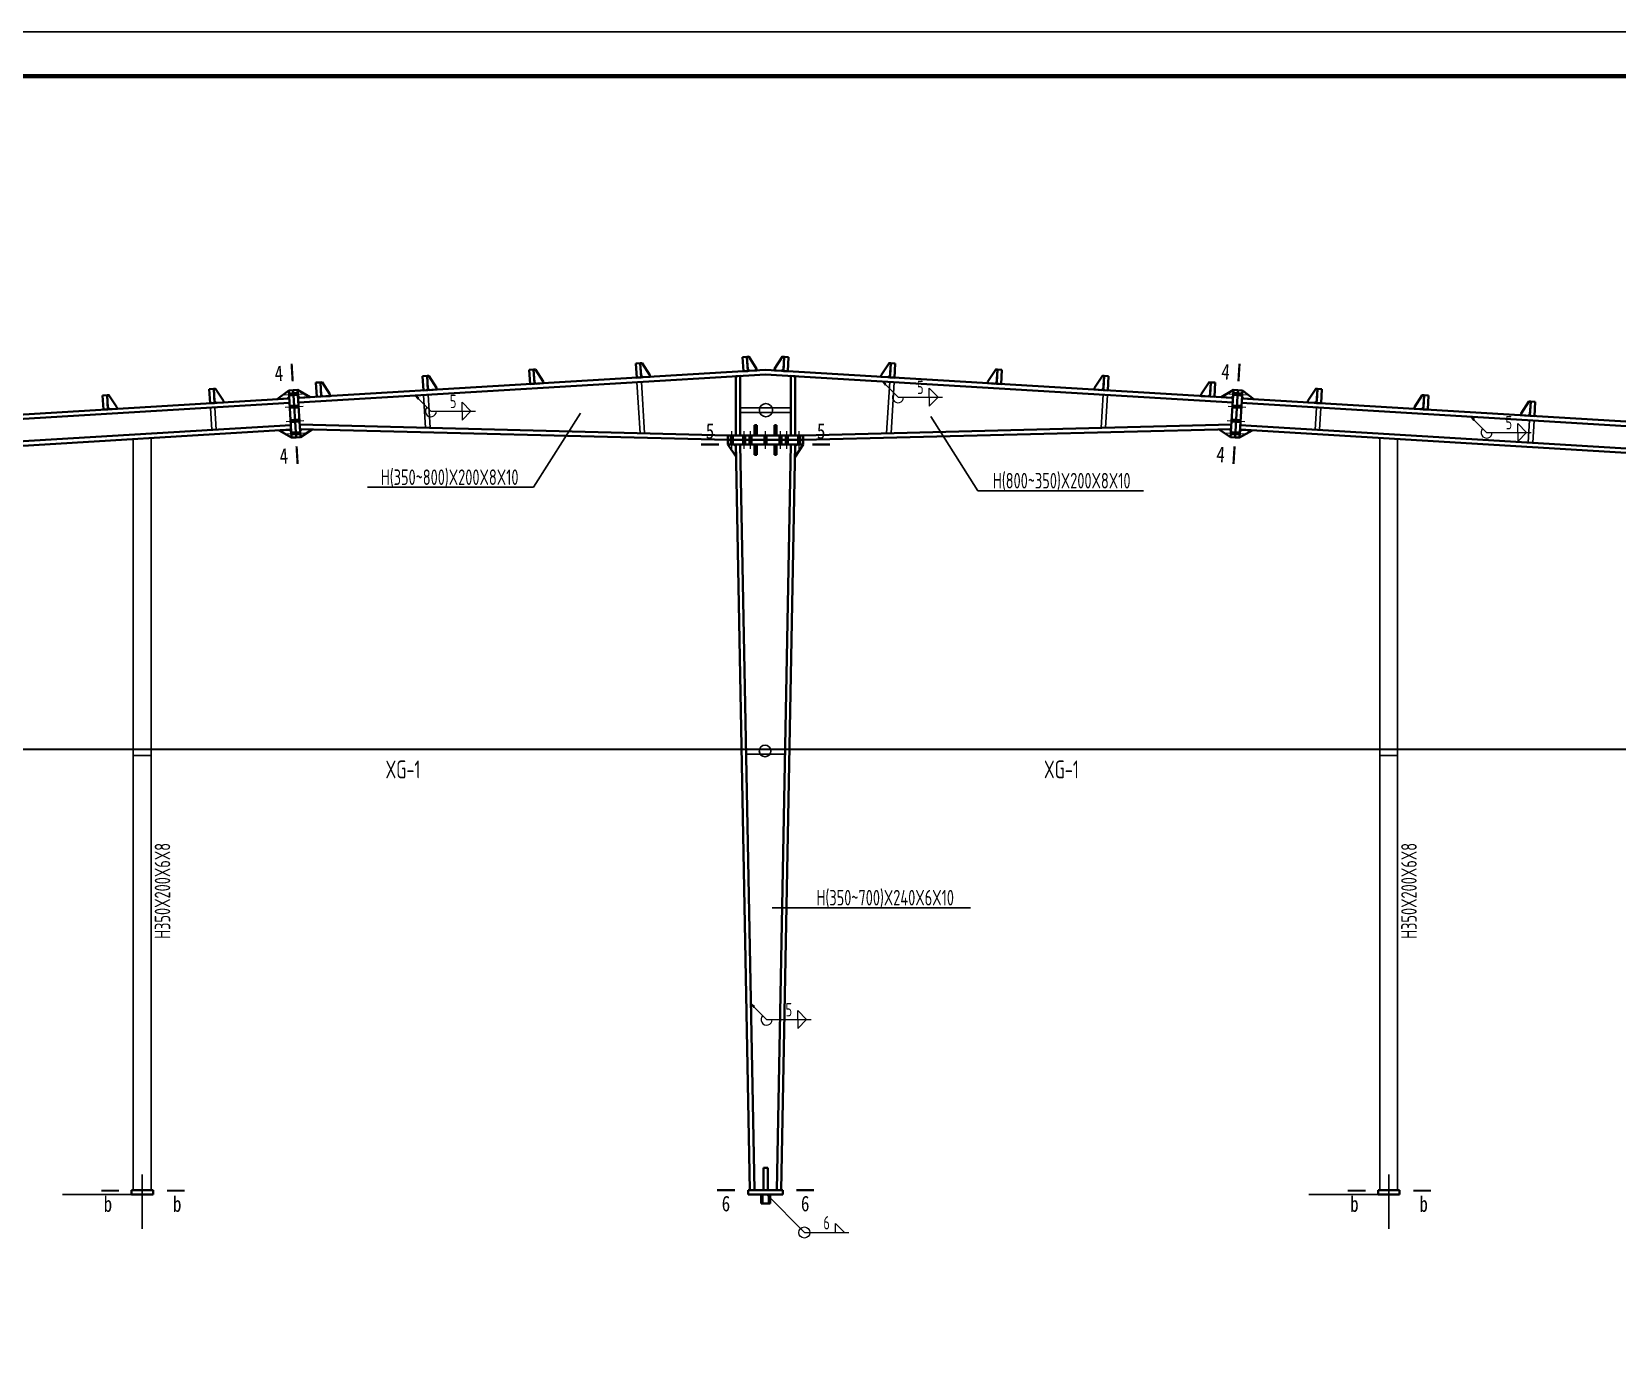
# Model space of a CAD drawing. Extents: x 293620 to 503924, y -252071 to 755100.
# Drawn here: x 409916 to 445534, y -151630 to -121930 of the extents above; entities that cross this region are included whole.
import ezdxf
from ezdxf.enums import TextEntityAlignment as Align

# ---------------------------------------------------------------- set-up
doc = ezdxf.new("R2010")
doc.units = 0
doc.header["$LTSCALE"] = 1000
doc.header["$MEASUREMENT"] = 0
doc.linetypes.add('DOTE', pattern=[2.42, 2, -0.2, 0.02, -0.2])
for name, color, linetype, lineweight in [('10', 7, 'Continuous', 35), ('114', 2, 'Continuous', 18), ('116', 1, 'Continuous', 35), ('12', 2, 'Continuous', 35), ('14', 2, 'Continuous', 35), ('焊缝标注', 9, 'Continuous', 18)]:
    doc.layers.add(name, color=color, linetype=linetype, lineweight=lineweight)
for name, color, linetype in [('11', 3, 'Continuous'), ('3T_WOOD', 21, 'Continuous'), ('BALCONY', 6, 'Continuous'), ('DOTE', 14, 'DOTE'), ('FRAMING', 2, 'Continuous'), ('TK', 4, 'Continuous')]:
    doc.layers.add(name, color=color, linetype=linetype)
doc.styles.add('FromPkpm', font='Pkpmeng', dxfattribs={"width": 0.7, "bigfont": 'hztxt'})
doc.styles.add('TSSD_Dimension', font='Tssdeng.shx', dxfattribs={"width": 0.7, "bigfont": 'hztxt.shx'})
doc.styles.add('TSSD_REIN', font='tssdeng.shx', dxfattribs={"width": 0.7, "bigfont": 'tssdchn.shx'})
doc.styles.add('图框字体', font='', dxfattribs={"width": 0.8})
doc.styles.get('图框字体').set_extended_font_data('NSimSun')

# ---------------------------------------------------------------- blocks, each defined once
blk = doc.blocks.new('Q321QS4A234223')
at = {"layer": '12', "lineweight": 35, "ltscale": 100}
for p, q in [((423587, 108415), (423487, 108409)), ((423487, 108409), (423506, 108089)), ((423606, 108095), (423587, 108415)), ((425983, 108558), (425883, 108553)), ((425883, 108553), (425902, 108233)), ((426002, 108239), (425983, 108558)), ((416400, 107984), (416300, 107978)), ((416300, 107978), (416319, 107658)), ((416419, 107664), (416400, 107984)), ((418796, 108127), (418696, 108121)), ((418696, 108121), (418715, 107802)), ((418815, 107808), (418796, 108127)), ((421191, 108271), (421092, 108265)), ((421092, 108265), (421111, 107946)), ((421111, 107946), (421211, 107952)), ((421211, 107952), (421191, 108271)), ((423506, 108089), (423606, 108095)), ((425902, 108233), (426002, 108239)), ((411609, 107696), (411509, 107690)), ((411509, 107690), (411528, 107371)), ((411628, 107377), (411609, 107696)), ((414004, 107840), (413904, 107834)), ((413904, 107834), (413924, 107514)), ((414023, 107520), (414004, 107840)), ((416319, 107658), (416419, 107664)), ((418715, 107802), (418815, 107808)), ((409213, 107552), (409113, 107546)), ((409113, 107546), (409132, 107227)), ((409132, 107227), (409232, 107233)), ((409232, 107233), (409213, 107552)), ((411528, 107371), (411628, 107377)), ((413924, 107514), (414023, 107520))]:
    blk.add_line(p, q, dxfattribs=at)
for points in [[(423803, 108147), (423806, 108107), (423646, 108098), (423604, 108135), (423587, 108415), (423627, 108417)], [(426199, 108291), (426202, 108251), (426042, 108241), (426000, 108279), (425983, 108558), (426023, 108561)], [(416616, 107716), (416619, 107676), (416459, 107667), (416417, 107704), (416400, 107984), (416440, 107986)], [(419012, 107860), (419014, 107820), (418855, 107810), (418812, 107848), (418796, 108127), (418836, 108130)], [(421408, 108004), (421410, 107964), (421250, 107954), (421208, 107992), (421191, 108271), (421231, 108273)], [(411825, 107429), (411827, 107389), (411668, 107379), (411625, 107417), (411609, 107696), (411649, 107698)], [(414221, 107572), (414223, 107532), (414063, 107523), (414021, 107560), (414004, 107840), (414044, 107842)], [(409429, 107285), (409432, 107245), (409272, 107235), (409230, 107273), (409213, 107552), (409253, 107555)]]:
    blk.add_lwpolyline(points, close=True, dxfattribs=at)
at = {"layer": '3T_WOOD'}
for points in [[(423512, 107990), (423581, 106840)], [(423612, 107996), (423681, 106846)], [(418721, 107702), (418765, 106963)], [(418821, 107708), (418866, 106960)], [(413930, 107414), (413960, 106915)], [(414029, 107420), (414059, 106921)], [(409138, 107126), (409168, 106628)], [(409238, 107132), (409268, 106634)]]:
    blk.add_lwpolyline(points, dxfattribs=at)
blk = doc.blocks.new('GeYuanFrame_65136206', base_point=(20.09, 4.53))
at = {"layer": 'TK'}
blk.add_lwpolyline([(20.09, 4.53), (20.09, 598.53), (1071.09, 598.53), (1071.09, 4.53)], close=True, dxfattribs=at)
at = {"layer": 'TK', "const_width": 1}
blk.add_lwpolyline([(45.09, 588.53), (1061.09, 588.53), (1061.09, 14.53), (45.09, 14.53)], close=True, dxfattribs=at)

msp = doc.modelspace()

# ---------------------------------------------------------------- hatches: boundary and pattern name
at = {"layer": '焊缝标注'}
for points in [[(429024.6, -129782.3), (429084.5, -129863.7), (429105.8, -129842.6)], [(418530.6, -130097.1), (418590.5, -130178.6), (418611.8, -130157.4)], [(442245, -130575.5), (442304.9, -130657), (442326.2, -130635.8)], [(426071.6, -143757.9), (426131.5, -143839.4), (426152.7, -143818.3)], [(426426.2, -148044.7), (426486, -148126.2), (426507.3, -148105)]]:
    msp.add_hatch(color=256, dxfattribs=at).paths.add_polyline_path(points)

# ---------------------------------------------------------------- linework, layer by layer
at = {"color": 3, "lineweight": 35, "ltscale": 100}
for p, q in [((415901.2, -130154.7), (426401.2, -129524.7)), ((415907.2, -130254.5), (426401.1, -129624.9)), ((426401.1, -129624.9), (436895.2, -130254.5)), ((426401.2, -129524.7), (436901.2, -130154.7)), ((395100.8, -131402.7), (415701.5, -130166.6)), ((395106.8, -131502.5), (415707.5, -130266.5)), ((437094.8, -130266.5), (457695.5, -131502.5)), ((437100.8, -130166.6), (457701.5, -131402.7)), ((395136.7, -132001.6), (415737.5, -130765.6)), ((395142.7, -132101.4), (415743.4, -130865.4)), ((415937.1, -130753.2), (425552.8, -130997.8)), ((415943.1, -130853.4), (425552.8, -131097.8)), ((427249.5, -130997.8), (436865.3, -130753.2)), ((427249.5, -131097.8), (436859.2, -130853.4)), ((437058.9, -130865.4), (457659.6, -132101.4)), ((437064.9, -130765.6), (457665.6, -132001.6)), ((426051.2, -147944.7), (425732.8, -131197.8)), ((425732.8, -131197.8), (425832.8, -131197.8)), ((426151.2, -147944.7), (425832.8, -131197.8)), ((426651.1, -147944.7), (426969.5, -131197.8)), ((426751.2, -147944.7), (427069.5, -131197.8)), ((426969.5, -131197.8), (427069.5, -131197.8))]:
    msp.add_line(p, q, dxfattribs=at)
for p, q in [((412197.5, -138044.6), (412597.5, -138044.6)), ((412197.6, -138184.9), (412597.5, -138184.9)), ((440197.5, -138044.6), (440597.5, -138044.6)), ((440197.6, -138184.9), (440597.5, -138184.9))]:
    msp.add_line(p, q)
at = {"layer": '10', "lineweight": 35, "ltscale": 100, "const_width": 50}
for points in [[(415754.6, -129382.1), (415778.6, -129781.3)], [(437047.7, -129382.1), (437023.8, -129781.3)], [(415890, -131638), (415866, -131238.7)], [(424952.8, -131197.8), (425352.8, -131197.8)], [(427849.5, -131197.8), (427449.5, -131197.8)], [(436912.3, -131638), (436936.3, -131238.7)], [(425311.2, -147944.7), (425711.2, -147944.7)], [(427491.2, -147944.7), (427091.2, -147944.7)]]:
    msp.add_lwpolyline(points, dxfattribs=at)
at = {"layer": '10', "const_width": 45, "elevation": 200}
for points in [[(411479.5, -147955.8), (411879.5, -147955.8)], [(413352.5, -147955.8), (412952.5, -147955.8)], [(439479.5, -147955.8), (439879.5, -147955.8)], [(441352.5, -147955.8), (440952.5, -147955.8)]]:
    msp.add_lwpolyline(points, dxfattribs=at)
at = {"layer": '11'}
for p, q in [((412597.5, -131054.2), (412597.5, -147944.6)), ((440197.5, -147944.6), (440197.5, -131053.7)), ((412197.5, -147944.6), (412197.5, -131078.2)), ((440597.5, -131077.7), (440597.5, -147944.6)), ((410605.5, -148044.6, -200), (412161.2, -148044.6)), ((438605.5, -148044.6, -200), (440161.2, -148044.6))]:
    msp.add_line(p, q, dxfattribs=at)
at = {"layer": '114', "lineweight": 18, "ltscale": 100}
for p, q in [((415596.3, -130082.8), (415995.6, -130058.8)), ((415613.1, -130362.3), (416012.4, -130338.3)), ((436790, -130338.3), (437189.3, -130362.3)), ((436806.7, -130058.8), (437206, -130082.8)), ((415632.2, -130681.7), (416031.5, -130657.8)), ((436770.8, -130657.4), (437170.1, -130681.4)), ((415649, -130961.2), (416048.3, -130937.3)), ((425642.8, -131297.8), (425642.8, -130897.8)), ((425922.8, -131297.8), (425922.8, -130897.8)), ((426062.8, -131297.8), (426062.8, -130897.8)), ((426400.8, -131297.8), (426400.8, -130897.8)), ((426739.5, -131297.8), (426739.5, -130897.8)), ((426879.5, -131297.8), (426879.5, -130897.8)), ((427159.5, -131297.8), (427159.5, -130897.8)), ((436754, -130937.3), (437153.3, -130961.2))]:
    msp.add_line(p, q, dxfattribs=at)
at = {"layer": '114', "color": 1, "lineweight": 70, "ltscale": 100}
for p, q in [((415696.1, -130076.8), (415895.8, -130064.8)), ((415712.9, -130356.3), (415912.5, -130344.3)), ((436889.8, -130344.3), (437089.4, -130356.3)), ((436906.6, -130064.8), (437106.2, -130076.8)), ((415732.1, -130675.7), (415931.7, -130663.8)), ((436870.7, -130663.4), (437070.3, -130675.4)), ((415748.8, -130955.2), (415948.5, -130943.3)), ((425642.8, -131197.8), (425642.8, -130997.8)), ((425922.8, -131197.8), (425922.8, -130997.8)), ((426062.8, -131197.8), (426062.8, -130997.8)), ((426400.8, -131197.8), (426400.8, -130997.8)), ((426739.5, -131197.8), (426739.5, -130997.8)), ((426879.5, -131197.8), (426879.5, -130997.8)), ((427159.5, -131197.8), (427159.5, -130997.8)), ((436853.9, -130943.3), (437053.5, -130955.2))]:
    msp.add_line(p, q, dxfattribs=at)
at = {"layer": '116', "lineweight": 35, "ltscale": 100}
for p, q in [((426301.2, -148044.7), (426301.2, -148244.7)), ((426331.2, -148044.7), (426331.2, -148244.7)), ((426471.2, -148044.7), (426471.2, -148244.7)), ((426501.2, -148044.7), (426501.2, -148244.7)), ((426301.2, -148244.7), (426501.2, -148244.7))]:
    msp.add_line(p, q, dxfattribs=at)
at = {"layer": '12'}
for p, q in [((412161.2, -147944.6), (412641.2, -147944.6)), ((412161.2, -148044.6), (412161.2, -147944.6)), ((412641.2, -148044.6), (412161.2, -148044.6)), ((412641.2, -147944.6), (412641.2, -148044.6)), ((440161.2, -147944.6), (440641.2, -147944.6)), ((440161.2, -148044.6), (440161.2, -147944.6)), ((440641.2, -148044.6), (440161.2, -148044.6)), ((440641.2, -147944.6), (440641.2, -148044.6))]:
    msp.add_line(p, q, dxfattribs=at)
at = {"layer": '14', "lineweight": 35, "ltscale": 100}
for p, q in [((415432, -130182.8), (415690.7, -129987)), ((415690.7, -129987), (415790.6, -129981)), ((415754.2, -131045.1), (415690.7, -129987)), ((415690.7, -129987), (415699.1, -130126.7)), ((415790.6, -129981), (415890.4, -129975)), ((415790.6, -129981), (415854, -131039.1)), ((415854, -131039.1), (415790.6, -129981)), ((415890.4, -129975), (415953.9, -131033.1)), ((415898.8, -130114.7), (415890.4, -129975)), ((415890.4, -129975), (416170.7, -130138.5)), ((425732.8, -129665), (425832.8, -129658.9)), ((425732.8, -130997.8), (425732.8, -129665)), ((425832.8, -129658.9), (425832.8, -130997.8)), ((426969.5, -130997.8), (426969.5, -129659)), ((426969.5, -129659), (427069.5, -129665)), ((427069.5, -129665), (427069.5, -130997.8)), ((436631.7, -130138.5), (436912, -129975)), ((436848.5, -131033.1), (436912, -129975)), ((436912, -129975), (436903.6, -130114.7)), ((436912, -129975), (437011.8, -129981)), ((437011.8, -129981), (436948.3, -131039.1)), ((436948.3, -131039.1), (437011.8, -129981)), ((437011.8, -129981), (437111.6, -129987)), ((437111.6, -129987), (437048.1, -131045.1)), ((437103.2, -130126.7), (437111.6, -129987)), ((437111.6, -129987), (437370.3, -130182.8)), ((415661.6, -130169), (415432, -130182.8)), ((415699.1, -130126.7), (415661.6, -130169)), ((415941.1, -130152.3), (415898.8, -130114.7)), ((416170.7, -130138.5), (415941.1, -130152.3)), ((436861.2, -130152.3), (436631.7, -130138.5)), ((436903.6, -130114.7), (436861.2, -130152.3)), ((437140.7, -130169), (437103.2, -130126.7)), ((437370.3, -130182.8), (437140.7, -130169)), ((415473.9, -130881.6), (415703.5, -130867.8)), ((415754.2, -131045.1), (415473.9, -130881.6)), ((415703.5, -130867.8), (415745.8, -130905.3)), ((415745.8, -130905.3), (415754.2, -131045.1)), ((415854, -131039.1), (415754.2, -131045.1)), ((415953.9, -131033.1), (415854, -131039.1)), ((415945.5, -130893.3), (415983.1, -130854.4)), ((415953.9, -131033.1), (415945.5, -130893.3)), ((416213, -130860.3), (415953.9, -131033.1)), ((415983.1, -130854.4), (416213, -130860.3)), ((425552.8, -130997.8), (427249.5, -130997.8)), ((425552.8, -131097.8), (425552.8, -130997.8)), ((425832.8, -130997.8), (425732.8, -130997.8)), ((426152.8, -130997.8), (426152.8, -130767.8)), ((426152.8, -130767.8), (426202.8, -130767.8)), ((426202.8, -130997.8), (426152.8, -130997.8)), ((426202.8, -130767.8), (426202.8, -130997.8)), ((426649.5, -130767.8), (426599.5, -130767.8)), ((426599.5, -130767.8), (426599.5, -130997.8)), ((426599.5, -130997.8), (426649.5, -130997.8)), ((426649.5, -130997.8), (426649.5, -130767.8)), ((427069.5, -130997.8), (426969.5, -130997.8)), ((427249.5, -130997.8), (427249.5, -131097.8)), ((436589.3, -130860.3), (436819.3, -130854.4)), ((436848.5, -131033.1), (436589.3, -130860.3)), ((436819.3, -130854.4), (436856.9, -130893.3)), ((436856.9, -130893.3), (436848.5, -131033.1)), ((436948.3, -131039.1), (436848.5, -131033.1)), ((437048.1, -131045.1), (436948.3, -131039.1)), ((437328.4, -130881.6), (437048.1, -131045.1)), ((437048.1, -131045.1), (437056.5, -130905.3)), ((437056.5, -130905.3), (437098.8, -130867.8)), ((437098.8, -130867.8), (437328.4, -130881.6)), ((427249.5, -131097.8), (425552.8, -131097.8)), ((425552.8, -131097.8), (427249.5, -131097.8)), ((425552.8, -131197.8), (425552.8, -131097.8)), ((427249.5, -131197.8), (425552.8, -131197.8)), ((425738.1, -131477.7), (425552.8, -131197.8)), ((425552.8, -131197.8), (425692.8, -131197.8)), ((425692.8, -131197.8), (425733.5, -131237.7)), ((425733.5, -131237.7), (425738.1, -131477.7)), ((426152.8, -131197.8), (426152.8, -131427.8)), ((426202.8, -131197.8), (426152.8, -131197.8)), ((426202.8, -131427.8), (426202.8, -131197.8)), ((426599.5, -131427.8), (426599.5, -131197.8)), ((426599.5, -131197.8), (426649.5, -131197.8)), ((426649.5, -131197.8), (426649.5, -131427.8)), ((427249.5, -131197.8), (427064.2, -131477.7)), ((427064.2, -131477.7), (427068.8, -131237.7)), ((427068.8, -131237.7), (427109.5, -131197.8)), ((427109.5, -131197.8), (427249.5, -131197.8)), ((427249.5, -131097.8), (427249.5, -131197.8)), ((426152.8, -131427.8), (426202.8, -131427.8)), ((426649.5, -131427.8), (426599.5, -131427.8)), ((426351.2, -147944.7), (426351.2, -147444.7)), ((426351.2, -147444.7), (426451.2, -147444.7)), ((426451.2, -147444.7), (426451.2, -147944.7)), ((426011.2, -148044.7), (426011.2, -147944.7)), ((426011.2, -147944.7), (426791.2, -147944.7)), ((426791.2, -148044.7), (426011.2, -148044.7)), ((426451.2, -147944.7), (426351.2, -147944.7)), ((426791.2, -147944.7), (426791.2, -148044.7))]:
    msp.add_line(p, q, dxfattribs=at)
at = {"layer": '3T_WOOD'}
for p, q in [((425832.8, -130375.2), (426969.5, -130375.2)), ((425832.8, -130481.4), (426969.5, -130481.4)), ((426839.4, -138044.6), (425963, -138044.6)), ((426837.4, -138149.5), (425965, -138149.5))]:
    msp.add_line(p, q, dxfattribs=at)
for centre, radius in [((426410.4, -130428.8), 148.7), ((426389, -138081), 129.6)]:
    msp.add_circle(centre, radius, dxfattribs=at)
at = {"layer": 'BALCONY'}
for p, q in [((421190.1, -132160.7, -3.6), (422240.8, -130492.6)), ((431167.3, -132238.7, -3.6), (430116.6, -130570.7)), ((421190.1, -132160.7, -3.6), (417462.9, -132160.7, -3.6)), ((431167.3, -132238.7, -3.6), (434894.4, -132238.7, -3.6)), ((426548.5, -141602.9), (431007.8, -141602.9))]:
    msp.add_line(p, q, dxfattribs=at)
at = {"layer": 'DOTE'}
for p, q in [((412401.2, -148809.1), (412401.2, -147594.9)), ((440401.2, -148809.1), (440401.2, -147594.9))]:
    msp.add_line(p, q, dxfattribs=at)
at = {"layer": 'FRAMING', "linetype": 'DOTE', "const_width": 50}
msp.add_lwpolyline([(385404.9, -138044.6), (467493.4, -138044.6)], dxfattribs=at)
at = {"layer": '焊缝标注', "lineweight": 18, "ltscale": 100}
for p, q in [((429024.6, -129782.3), (429377.2, -130136.8)), ((430077.2, -129936.8), (430277.2, -130136.8)), ((430077.2, -130136.8), (430077.2, -129936.8)), ((418530.6, -130097.1), (418883.2, -130451.6)), ((419583.2, -130251.6), (419783.2, -130451.6)), ((419583.2, -130451.6), (419583.2, -130251.6)), ((429377.2, -130136.8), (430377.2, -130136.8)), ((430077.2, -130336.8), (430277.2, -130136.8)), ((430077.2, -130136.8), (430077.2, -130336.8)), ((418883.2, -130451.6), (419883.2, -130451.6)), ((419583.2, -130651.6), (419783.2, -130451.6)), ((419583.2, -130451.6), (419583.2, -130651.6)), ((442245, -130575.5), (442597.6, -130930)), ((442597.6, -130930), (443597.6, -130930)), ((443297.6, -130730), (443497.6, -130930)), ((443297.6, -130930), (443297.6, -130730)), ((443297.6, -131130), (443497.6, -130930)), ((443297.6, -130930), (443297.6, -131130)), ((426071.6, -143757.9), (426424.2, -144112.5)), ((426424.2, -144112.5), (427424.2, -144112.5)), ((427124.2, -143912.5), (427324.2, -144112.5)), ((427124.2, -144112.5), (427124.2, -143912.5)), ((427124.2, -144312.5), (427324.2, -144112.5)), ((427124.2, -144112.5), (427124.2, -144312.5)), ((426426.2, -148044.7), (427272.3, -148895.6)), ((427972.3, -148695.6), (428172.3, -148895.6)), ((427972.3, -148895.6), (427972.3, -148695.6)), ((427272.3, -148895.6), (428272.3, -148895.6))]:
    msp.add_line(p, q, dxfattribs=at)
at = {"layer": '焊缝标注', "linetype": 'Continuous'}
for points in [[(429024.6, -129782.3), (429084.5, -129863.7), (429105.8, -129842.6)], [(418530.6, -130097.1), (418590.5, -130178.6), (418611.8, -130157.4)], [(442245, -130575.5), (442304.9, -130657), (442326.2, -130635.8)], [(426071.6, -143757.9), (426131.5, -143839.4), (426152.7, -143818.3)], [(426426.2, -148044.7), (426486, -148126.2), (426507.3, -148105)]]:
    msp.add_lwpolyline(points, close=True, dxfattribs=at)
at = {"layer": '焊缝标注', "lineweight": 18, "ltscale": 100}
msp.add_circle((427272.3, -148895.6), 125, dxfattribs=at)
for centre, start in [((429377.2, -130136.8), 134.84026), ((418883.2, -130451.6), 134.84026), ((442597.6, -130930), 134.8405), ((426424.2, -144112.5), 134.84032)]:
    msp.add_arc(centre, 125, start, 0, dxfattribs=at)

# ---------------------------------------------------------------- block references
at = {"layer": '3T_WOOD', "xscale": 100, "yscale": 100, "zscale": 100}
msp.add_blockref('GeYuanFrame_65136206', (376626, -181329.6), dxfattribs=at)
at = {"layer": '3T_WOOD'}
msp.add_blockref('Q321QS4A234223', (0, -237787.7), dxfattribs=at)
at = {"layer": '3T_WOOD', "xscale": -1}
msp.add_blockref('Q321QS4A234223', (852802.3, -237787.7), dxfattribs=at)

# ---------------------------------------------------------------- texts
at = {"layer": '10', "lineweight": 25, "style": '图框字体', "width": 0.8}
for s, rotation, p in [('4', 3.43344, (415467.1, -129599.7)), ('4', -3.43378, (436736.3, -129563.7)), ('5', 0.00005, (425152.8, -130897.8)), ('5', 0.00005, (427649.5, -130897.8)), ('4', 3.43344, (415578.5, -131456.3)), ('4', -3.43378, (436624.9, -131420.4))]:
    msp.add_text(s, height=350, rotation=rotation, dxfattribs=at).set_placement(p, align=Align.MIDDLE_CENTER)
at = {"layer": '10', "style": '图框字体', "width": 0.8}
for p in [(411533, -148430.8), (413089.2, -148430.8), (439533, -148430.8), (441089.2, -148430.8)]:
    msp.add_text('b', height=350, dxfattribs=at).set_placement(p)
at = {"layer": '10', "lineweight": 25, "style": '图框字体', "width": 0.8}
for p in [(425511.2, -148244.7), (427291.2, -148244.7)]:
    msp.add_text('6', height=350, dxfattribs=at).set_placement(p, align=Align.MIDDLE_CENTER)
at = {"layer": 'BALCONY', "style": 'TSSD_Dimension', "width": 0.7}
for s, p in [('H(350~800)X200X8X10', (419304.4, -131932.7, -3.6)), ('H(800~350)X200X8X10', (433052.9, -132010.7, -3.6)), ('H(350~700)X240X6X10', (429088.5, -141374.9))]:
    msp.add_text(s, height=350, dxfattribs=at).set_placement(p, align=Align.MIDDLE)
at = {"layer": 'BALCONY', "style": 'TSSD_REIN', "width": 0.7}
for p in [(417864.2, -138695, 2180), (432655, -138695, 2180)]:
    msp.add_text('XG-1', height=400, dxfattribs=at).set_placement(p)
at = {"layer": 'BALCONY', "style": 'TSSD_Dimension', "width": 0.7}
for p in [(412853.4, -141224.4, 1287), (440853.4, -141224.4, 1287)]:
    msp.add_text('H350X200X6X8', height=350, rotation=90, dxfattribs=at).set_placement(p, align=Align.MIDDLE)
at = {"layer": '焊缝标注', "lineweight": 25, "style": 'FromPkpm', "width": 0.7}
for s, p in [('5', (429877.2, -130066.8)), ('5', (419383.2, -130381.6)), ('5', (443097.6, -130860)), ('5', (426924.2, -144042.5)), ('6', (427772.3, -148825.6))]:
    msp.add_text(s, height=300, dxfattribs=at).set_placement(p, align=Align.CENTER)

doc.saveas('drawing.dxf')
